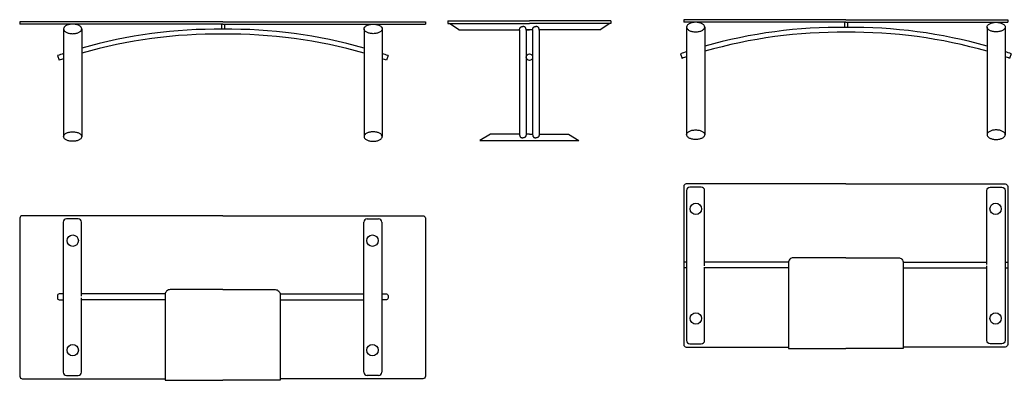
# Model space of a CAD drawing. Header units: millimetres. Extents: x 421 to 3085, y -1408 to 277.
# Drawn here: x 1952 to 2559, y -817 to -596 of the extents above; entities that cross this region are included whole.
import ezdxf

# ---------------------------------------------------------------- set-up
doc = ezdxf.new("R2010")
doc.units = ezdxf.units.MM

msp = doc.modelspace()

# ---------------------------------------------------------------- linework, layer by layer
at = {"color": 18, "true_color": 0x000000}
for p, q in [((2075.33, -599.04), (2075.33, -602.12)), ((2077.11, -599.04), (2077.11, -602.12)), ((2457.09, -597.89), (2457.09, -600.98)), ((2458.87, -597.89), (2458.87, -600.98)), ((2240.13, -666.26), (2233.64, -670.26)), ((2258.03, -666.26), (2240.13, -666.26)), ((2264.03, -666.26), (2262.03, -666.26)), ((2264.03, -666.26), (2266.03, -666.26)), ((2270.03, -666.26), (2287.92, -666.26)), ((2287.92, -666.26), (2294.41, -670.26)), ((2233.64, -670.26), (2294.41, -670.26)), ((1978.41, -720.21), (1978.41, -766.39)), ((1987.54, -718.21), (1980.41, -718.21)), ((1989.54, -765.56), (1989.54, -720.21)), ((2162.54, -766.39), (2162.54, -720.21)), ((2164.54, -718.21), (2171.66, -718.21)), ((2173.66, -720.21), (2173.66, -766.39)), ((1978.41, -766.39), (1978.41, -812.02)), ((1989.54, -812.02), (1989.54, -766.39)), ((2162.54, -812.02), (2162.54, -766.39)), ((2173.66, -766.39), (2173.66, -812.02)), ((1980.41, -814.02), (1987.54, -814.02)), ((2171.66, -814.02), (2164.54, -814.02))]:
    msp.add_line(p, q, dxfattribs=at)
for points in [[(1951.87, -597.54), (1951.87, -599.04)], [(2076.22, -597.54), (1951.87, -597.54)], [(2076.22, -599.04), (1951.87, -599.04)], [(2076.22, -597.54), (2200.35, -597.54)], [(2076.22, -599.04), (2200.35, -599.04)], [(2200.35, -597.54), (2200.35, -599.04)], [(2214.14, -597.09), (2264.03, -597.09)], [(2214.14, -597.09), (2214.14, -598.59)], [(2214.14, -598.59), (2264.03, -598.59)], [(2220.89, -602.59), (2215.14, -598.59)], [(2258.03, -602.77), (2258.03, -602.43), (2258.06, -602.13), (2258.1, -601.88), (2258.15, -601.66), (2258.22, -601.47), (2258.3, -601.31), (2258.38, -601.16), (2258.48, -601.04), (2258.58, -600.92), (2258.7, -600.82), (2258.84, -600.72), (2259, -600.65), (2259.19, -600.58), (2259.42, -600.54), (2259.7, -600.51), (2260.03, -600.49)], [(2262.03, -602.77), (2262.02, -602.43), (2261.99, -602.13), (2261.95, -601.88), (2261.9, -601.66), (2261.83, -601.47), (2261.75, -601.31), (2261.67, -601.16), (2261.57, -601.04), (2261.47, -600.92), (2261.35, -600.82), (2261.21, -600.72), (2261.05, -600.65), (2260.86, -600.58), (2260.63, -600.54), (2260.35, -600.51), (2260.03, -600.49)], [(2313.91, -597.09), (2264.03, -597.09)], [(2313.91, -598.59), (2264.03, -598.59)], [(2266.03, -602.77), (2266.03, -602.43), (2266.06, -602.13), (2266.1, -601.88), (2266.15, -601.66), (2266.22, -601.47), (2266.3, -601.31), (2266.38, -601.16), (2266.48, -601.04), (2266.58, -600.92), (2266.7, -600.82), (2266.84, -600.72), (2267, -600.65), (2267.19, -600.58), (2267.42, -600.54), (2267.7, -600.51), (2268.03, -600.49)], [(2270.03, -602.77), (2270.02, -602.43), (2269.99, -602.13), (2269.95, -601.88), (2269.9, -601.66), (2269.83, -601.47), (2269.75, -601.31), (2269.67, -601.16), (2269.57, -601.04), (2269.47, -600.92), (2269.35, -600.82), (2269.21, -600.72), (2269.05, -600.65), (2268.86, -600.58), (2268.63, -600.54), (2268.35, -600.51), (2268.03, -600.49)], [(2307.16, -602.59), (2312.91, -598.59)], [(2313.91, -597.09), (2313.91, -598.59)], [(2358.74, -596.39), (2358.74, -597.89)], [(2457.98, -596.39), (2358.74, -596.39)], [(2457.98, -597.89), (2358.74, -597.89)], [(2360.36, -600.8), (2360.36, -666.66)], [(2371.48, -600.8), (2371.48, -666.66)], [(2457.98, -596.39), (2557.22, -596.39)], [(2457.98, -597.89), (2557.22, -597.89)], [(2544.48, -600.8), (2544.48, -666.66)], [(2555.61, -600.8), (2555.61, -666.66)], [(2557.22, -596.39), (2557.22, -597.89)], [(1978.6, -601.94), (1978.6, -667.8)], [(1989.72, -601.94), (1989.72, -667.8)], [(2162.72, -601.94), (2162.72, -667.8)], [(2173.85, -601.94), (2173.85, -667.8)], [(2220.89, -602.59), (2258.03, -602.59)], [(2258.03, -602.77), (2258.03, -666.26)], [(2266.03, -602.59), (2262.02, -602.59)], [(2262.03, -602.77), (2262.03, -666.26)], [(2262.48, -602.59), (2264.03, -602.59)], [(2266.03, -602.77), (2266.03, -666.26)], [(2307.16, -602.59), (2270.02, -602.59)], [(2270.03, -602.77), (2270.03, -666.26)], [(1974.96, -618.25), (1975.92, -621.09)], [(2177.48, -618.25), (2176.52, -621.09)], [(2356.72, -617.11), (2357.68, -619.95)], [(2559.24, -617.11), (2558.28, -619.95)], [(2258.03, -666.26), (2258.03, -666.61), (2258.06, -666.9), (2258.1, -667.16), (2258.15, -667.38), (2258.22, -667.56), (2258.3, -667.73), (2258.38, -667.87), (2258.48, -668), (2258.58, -668.11), (2258.7, -668.22), (2258.84, -668.31), (2259, -668.39), (2259.19, -668.45), (2259.42, -668.5), (2259.7, -668.53), (2260.03, -668.54)], [(2262.03, -666.26), (2262.02, -666.61), (2261.99, -666.9), (2261.95, -667.16), (2261.9, -667.38), (2261.83, -667.56), (2261.75, -667.73), (2261.67, -667.87), (2261.57, -668), (2261.47, -668.11), (2261.35, -668.22), (2261.21, -668.31), (2261.05, -668.39), (2260.86, -668.45), (2260.63, -668.5), (2260.35, -668.53), (2260.03, -668.54)], [(2266.03, -666.26), (2266.03, -666.61), (2266.06, -666.9), (2266.1, -667.16), (2266.15, -667.38), (2266.22, -667.56), (2266.3, -667.73), (2266.38, -667.87), (2266.48, -668), (2266.58, -668.11), (2266.7, -668.22), (2266.84, -668.31), (2267, -668.39), (2267.19, -668.45), (2267.42, -668.5), (2267.7, -668.53), (2268.03, -668.54)], [(2270.03, -666.26), (2270.02, -666.61), (2269.99, -666.9), (2269.95, -667.16), (2269.9, -667.38), (2269.83, -667.56), (2269.75, -667.73), (2269.67, -667.87), (2269.57, -668), (2269.47, -668.11), (2269.35, -668.22), (2269.21, -668.31), (2269.05, -668.39), (2268.86, -668.45), (2268.63, -668.5), (2268.35, -668.53), (2268.03, -668.54)], [(2360.26, -744.71), (2358.65, -744.71)], [(2422.73, -744.71), (2371.39, -744.71)], [(2493.14, -744.71), (2544.38, -744.71)], [(2555.51, -744.71), (2557.12, -744.71)], [(2360.26, -748.2), (2358.65, -748.2)], [(2422.71, -748.2), (2371.39, -748.2)], [(2493.15, -748.2), (2544.38, -748.2)], [(2555.51, -748.2), (2557.12, -748.2)], [(2040.88, -764.13), (1989.54, -764.13)], [(2111.29, -764.13), (2162.54, -764.13)], [(2040.87, -767.63), (1989.54, -767.63)], [(2111.31, -767.63), (2162.54, -767.63)]]:
    msp.add_lwpolyline(points, dxfattribs=at)
for points in [[(1978.6, -601.94, 0.16918), (1978.94, -602.94, 0.105133), (1980.23, -604, 0.067181), (1981.91, -604.61, 0.053328), (1984.16, -604.85, 0.053328), (1986.4, -604.61, 0.067181), (1988.09, -604, 0.105133), (1989.38, -602.94, 0.16918), (1989.72, -601.94, 0.16918), (1989.38, -600.95, 0.105133), (1988.09, -599.89, 0.067181), (1986.4, -599.28, 0.053328), (1984.16, -599.04, 0.053328), (1981.91, -599.28, 0.067181), (1980.23, -599.89, 0.105133), (1978.94, -600.95, 0.16918)], [(2173.85, -601.94, -0.16918), (2173.5, -602.94, -0.105133), (2172.22, -604, -0.067181), (2170.53, -604.61, -0.053328), (2168.28, -604.85, -0.053328), (2166.04, -604.61, -0.067181), (2164.35, -604, -0.105133), (2163.07, -602.94, -0.16918), (2162.72, -601.94, -0.16918), (2163.07, -600.95, -0.105133), (2164.35, -599.89, -0.067181), (2166.04, -599.28, -0.053328), (2168.28, -599.04, -0.053328), (2170.53, -599.28, -0.067181), (2172.22, -599.89, -0.105133), (2173.5, -600.95, -0.16918)], [(2360.36, -600.8, 0.16918), (2360.7, -601.79, 0.105133), (2361.99, -602.85, 0.067181), (2363.67, -603.46, 0.053328), (2365.92, -603.7, 0.053328), (2368.16, -603.46, 0.067181), (2369.85, -602.85, 0.105133), (2371.14, -601.79, 0.16918), (2371.48, -600.8, 0.16918), (2371.14, -599.8, 0.105133), (2369.85, -598.74, 0.067181), (2368.16, -598.13, 0.053328), (2365.92, -597.89, 0.053328), (2363.67, -598.13, 0.067181), (2361.99, -598.74, 0.105133), (2360.7, -599.8, 0.16918)], [(2555.61, -600.8, -0.16918), (2555.26, -601.79, -0.105133), (2553.98, -602.85, -0.067181), (2552.29, -603.46, -0.053328), (2550.04, -603.7, -0.053328), (2547.8, -603.46, -0.067181), (2546.11, -602.85, -0.105133), (2544.83, -601.79, -0.16918), (2544.48, -600.8, -0.16918), (2544.83, -599.8, -0.105133), (2546.11, -598.74, -0.067181), (2547.8, -598.13, -0.053328), (2550.04, -597.89, -0.053328), (2552.29, -598.13, -0.067181), (2553.98, -598.74, -0.105133), (2555.26, -599.8, -0.16918)], [(1978.6, -667.8, -0.16918), (1978.94, -666.81, -0.105133), (1980.23, -665.75, -0.067181), (1981.91, -665.14, -0.053328), (1984.16, -664.9, -0.053328), (1986.4, -665.14, -0.067181), (1988.09, -665.75, -0.105133), (1989.38, -666.81, -0.16918), (1989.72, -667.8, -0.16918), (1989.38, -668.8, -0.105133), (1988.09, -669.86, -0.067181), (1986.4, -670.47, -0.053328), (1984.16, -670.71, -0.053328), (1981.91, -670.47, -0.067181), (1980.23, -669.86, -0.105133), (1978.94, -668.8, -0.16918)], [(2173.85, -667.8, 0.16918), (2173.5, -666.81, 0.105133), (2172.22, -665.75, 0.067181), (2170.53, -665.14, 0.053328), (2168.28, -664.9, 0.053328), (2166.04, -665.14, 0.067181), (2164.35, -665.75, 0.105133), (2163.07, -666.81, 0.16918), (2162.72, -667.8, 0.16918), (2163.07, -668.8, 0.105133), (2164.35, -669.86, 0.067181), (2166.04, -670.47, 0.053328), (2168.28, -670.71, 0.053328), (2170.53, -670.47, 0.067181), (2172.22, -669.86, 0.105133), (2173.5, -668.8, 0.16918)], [(2360.36, -666.66, -0.16918), (2360.7, -665.67, -0.105133), (2361.99, -664.61, -0.067181), (2363.67, -663.99, -0.053328), (2365.92, -663.75, -0.053328), (2368.16, -663.99, -0.067181), (2369.85, -664.61, -0.105133), (2371.14, -665.67, -0.16918), (2371.48, -666.66, -0.16918), (2371.14, -667.65, -0.105133), (2369.85, -668.72, -0.067181), (2368.16, -669.33, -0.053328), (2365.92, -669.57, -0.053328), (2363.67, -669.33, -0.067181), (2361.99, -668.72, -0.105133), (2360.7, -667.65, -0.16918)], [(2555.61, -666.66, 0.16918), (2555.26, -665.67, 0.105133), (2553.98, -664.61, 0.067181), (2552.29, -663.99, 0.053328), (2550.04, -663.75, 0.053328), (2547.8, -663.99, 0.067181), (2546.11, -664.61, 0.105133), (2544.83, -665.67, 0.16918), (2544.48, -666.66, 0.16918), (2544.83, -667.65, 0.105133), (2546.11, -668.72, 0.067181), (2547.8, -669.33, 0.053328), (2550.04, -669.57, 0.053328), (2552.29, -669.33, 0.067181), (2553.98, -668.72, 0.105133), (2555.26, -667.65, 0.16918)]]:
    msp.add_lwpolyline(points, format="xyb", close=True, dxfattribs=at)
for points in [[(2457.93, -696.8), (2360.15, -696.8, 0.414214), (2358.65, -698.3), (2358.65, -795.08, 0.414214), (2360.15, -796.58), (2422.71, -796.58)], [(2457.93, -696.8), (2555.62, -696.8, -0.414214), (2557.12, -698.3), (2557.12, -795.08, -0.414214), (2555.62, -796.58), (2493.15, -796.58)], [(2371.39, -746.96), (2371.39, -700.79, 0.414214), (2369.39, -698.79), (2362.26, -698.79, 0.414214), (2360.26, -700.79), (2360.26, -746.96), (2360.26, -792.6, 0.414214), (2362.26, -794.6), (2369.39, -794.6, 0.414214), (2371.39, -792.6), (2371.39, -747.79)], [(2544.38, -746.14), (2544.38, -700.79, -0.414214), (2546.38, -698.79), (2553.51, -698.79, -0.414214), (2555.51, -700.79), (2555.51, -746.96), (2555.51, -792.6, -0.414214), (2553.51, -794.6), (2546.38, -794.6, -0.414214), (2544.38, -792.6), (2544.38, -746.96)], [(2076.09, -716.23), (1953.3, -716.23, 0.414214), (1951.8, -717.73), (1951.8, -814.5, 0.414214), (1953.3, -816), (2040.87, -816)], [(2076.09, -716.23), (2198.78, -716.23, -0.414214), (2200.28, -717.73), (2200.28, -814.5, -0.414214), (2198.78, -816), (2111.31, -816)], [(2457.93, -742.01), (2425.71, -742.01, 0.414214), (2422.71, -745.01), (2422.71, -797.42), (2457.93, -797.42)], [(2457.93, -742.01), (2490.15, -742.01, -0.414214), (2493.15, -745.01), (2493.15, -797.42), (2457.93, -797.42)], [(1978.41, -764.13), (1975.89, -764.13, 0.414214), (1974.89, -765.13), (1974.89, -766.63, 0.414214), (1975.89, -767.63), (1978.41, -767.63)], [(2076.09, -761.43), (2043.87, -761.43, 0.414214), (2040.87, -764.43), (2040.87, -816.84), (2076.09, -816.84)], [(2076.09, -761.43), (2108.31, -761.43, -0.414214), (2111.31, -764.43), (2111.31, -816.84), (2076.09, -816.84)], [(2173.66, -764.13), (2176.42, -764.13, -0.414214), (2177.42, -765.13), (2177.42, -766.63, -0.414214), (2176.42, -767.63), (2173.66, -767.63)]]:
    msp.add_lwpolyline(points, format="xyb", dxfattribs=at)
for centre, radius in [((2264.03, -619.23), 2), ((2366.06, -712.07), 3.5), ((2549.71, -712.07), 3.5), ((1984.21, -731.49), 3.5), ((2167.86, -731.49), 3.5), ((2366.06, -779.08), 3.5), ((2549.71, -779.08), 3.5), ((1984.21, -798.5), 3.5), ((2167.86, -798.5), 3.5)]:
    msp.add_circle(centre, radius, dxfattribs=at)
for centre, radius, start, end in [((2454.6, -905.88), 304.91, 89.35176, 105.81955), ((2461.36, -905.88), 304.91, 74.18045, 90.62181), ((2072.84, -907.02), 304.91, 89.35176, 105.81955), ((2072.84, -907.02), 301.91, 89.33914, 105.98093), ((2079.6, -907.02), 304.91, 74.18045, 90.62181), ((2079.6, -907.02), 301.91, 74.01907, 90.62181), ((2454.6, -905.88), 301.91, 89.33914, 105.98093), ((2461.36, -905.88), 301.91, 74.01907, 90.62181), ((2072.84, -907.02), 304.91, 108.00499, 108.72529), ((2079.6, -907.02), 304.91, 71.27471, 71.99501), ((2454.6, -905.88), 304.91, 108.00499, 108.72529), ((2454.6, -905.88), 301.91, 108.19013, 108.72529), ((2461.36, -905.88), 304.91, 71.27471, 71.99501), ((2461.36, -905.88), 301.91, 71.27471, 71.80987), ((2072.84, -907.02), 301.91, 108.19013, 108.72529), ((2079.6, -907.02), 301.91, 71.27471, 71.80987), ((1980.41, -720.21), 2, 90, 180), ((1987.54, -720.21), 2, 0, 90), ((2164.54, -720.21), 2, 90, 180), ((2171.66, -720.21), 2, 0, 90), ((1980.41, -812.02), 2, 180, 270), ((1987.54, -812.02), 2, 270, 0), ((2164.54, -812.02), 2, 180, 270), ((2171.66, -812.02), 2, 270, 0)]:
    msp.add_arc(centre, radius, start, end, dxfattribs=at)

doc.saveas('drawing.dxf')
